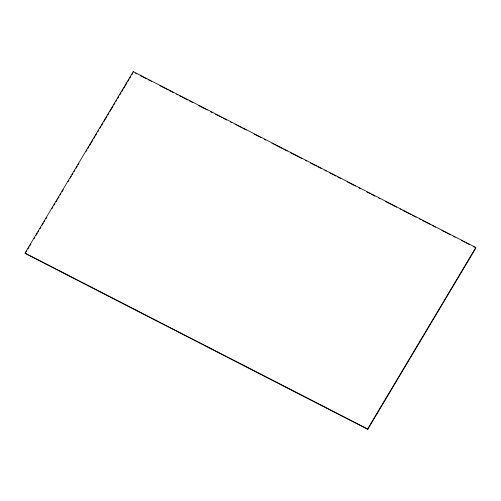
<?xml version="1.0" encoding="UTF-8"?>
<svg xmlns="http://www.w3.org/2000/svg" width="501" height="501" viewBox="0 0 501 501"><rect width="100%" height="100%" fill="white"/><g stroke="black" fill="none" stroke-linecap="round" stroke-linejoin="round"><path stroke-width="0.75" d="M25.05 253.061L133.241 71.637L475.787 247.488L475.95 247.939L367.759 429.363L25.213 253.512L25.05 253.061L367.596 428.912L367.759 429.363M26.014 252.172L26.816 250.826M28.018 248.809L29.221 246.793M30.022 245.452L30.824 244.106M34.03 238.733L34.832 237.386M36.034 235.37L37.237 233.353M38.038 232.013L38.84 230.667M40.042 228.65L40.844 227.31M42.046 225.293L43.249 223.277M44.05 221.93L44.846 220.59M46.048 218.574L46.85 217.227M52.06 208.491L52.862 207.151M54.064 205.134L54.866 203.788M56.068 201.771L57.271 199.761M58.072 198.415L58.874 197.068M60.076 195.052L60.878 193.712M62.08 191.695L63.283 189.679M68.092 181.619L68.894 180.272M70.096 178.256L71.299 176.239M72.1 174.899L72.895 173.553M74.098 171.536L74.899 170.196M76.102 168.179L77.304 166.163M78.106 164.816L78.907 163.476M86.122 151.377L86.924 150.037M87.725 148.691L88.927 146.674M89.729 145.334L92.936 139.954M93.737 138.614L94.939 136.598M95.741 135.251L96.543 133.911M97.745 131.895L98.547 130.548M99.749 128.532L100.951 126.515M101.747 125.175L102.949 123.158M103.751 121.812L106.957 116.439M107.759 115.092L108.961 113.076M109.763 111.736L112.969 106.356M113.771 105.016L114.973 102.999M115.775 101.653L116.576 100.313M117.779 98.296L118.58 96.95M119.783 94.933L120.985 92.923M121.787 91.577L122.989 89.56M123.791 88.22L126.997 82.84M127.799 81.5L129.001 79.484M129.797 78.137L130.598 76.791M131.801 74.781L132.602 73.434M367.596 428.912L475.787 247.488M135.495 73.165L136.886 73.879M140.368 75.664L146.636 78.882M148.027 79.596L151.509 81.381M159.863 85.671L168.217 89.961M169.607 90.675L173.089 92.466M176.571 94.251L177.961 94.965M179.358 95.678L187.712 99.968M189.102 100.682L192.584 102.473M198.853 105.686L207.207 109.976M210.689 111.761L212.08 112.481M215.562 114.266L221.824 117.484M223.221 118.198L226.702 119.983M230.184 121.768L231.575 122.488M235.057 124.273L241.319 127.492M242.716 128.206L246.198 129.991M254.552 134.281L260.814 137.499M264.296 139.284L265.687 139.998M271.955 143.217L282.401 148.578M283.791 149.292L287.273 151.077M290.755 152.868L301.89 158.585M305.372 160.37L306.769 161.084M310.251 162.875L316.513 166.088M317.903 166.802L321.385 168.593M324.867 170.378L326.264 171.091M329.739 172.883L336.008 176.095M337.398 176.809L340.88 178.6M347.149 181.813L355.503 186.103M358.985 187.894L360.376 188.608M366.644 191.82L370.126 193.611M371.517 194.325L374.998 196.11M378.48 197.901L379.871 198.615M385.438 201.471L396.579 207.195M400.061 208.98L401.451 209.694M402.848 210.407L411.202 214.697M412.592 215.411L416.074 217.202M419.556 218.987L420.946 219.701M422.343 220.415L430.697 224.705M432.087 225.419L435.569 227.21M441.832 230.422L450.192 234.712M453.668 236.497L455.065 237.217M461.327 240.43L464.809 242.221M466.206 242.935L469.681 244.72M473.163 246.505L474.56 247.225M133.241 71.637L133.404 72.088"/></g></svg>
